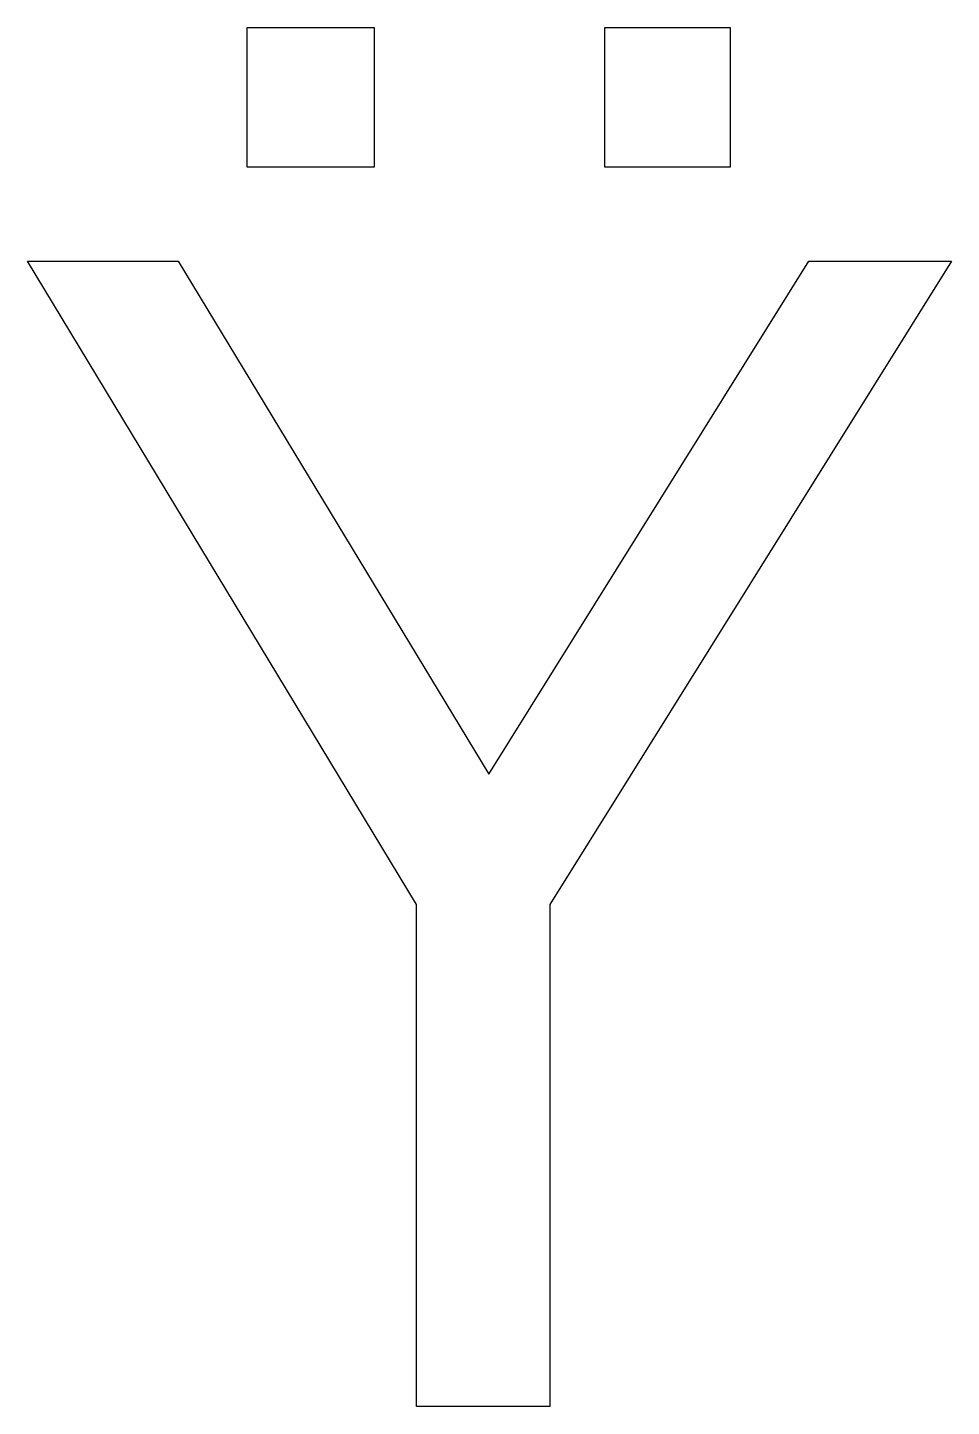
# Model space of a CAD drawing. Extents: x 0.6 to 8.8, y 0 to 12.2.
import ezdxf

# ---------------------------------------------------------------- set-up
doc = ezdxf.new("R2010")
doc.units = 0
doc.layers.get('0').update_dxf_attribs({"linetype": 'CONTINUOUS'})

msp = doc.modelspace()

# ---------------------------------------------------------------- linework, layer by layer
at = {"color": 0}
for p, q in [((2.58333, 10.9722), (2.58333, 12.2083)), ((2.58333, 12.2083), (3.70833, 12.2083)), ((3.70833, 12.2083), (3.70833, 10.9722)), ((5.75, 10.9722), (5.75, 12.2083)), ((5.75, 12.2083), (6.86111, 12.2083)), ((6.86111, 12.2083), (6.86111, 10.9722)), ((3.70833, 10.9722), (2.58333, 10.9722)), ((6.86111, 10.9722), (5.75, 10.9722)), ((4.08333, 4.44444), (0.638889, 10.1389)), ((0.638889, 10.1389), (1.97222, 10.1389)), ((1.97222, 10.1389), (4.72222, 5.59722)), ((4.72222, 5.59722), (7.55556, 10.1389)), ((8.81944, 10.1389), (5.26389, 4.44444)), ((7.55556, 10.1389), (8.81944, 10.1389)), ((4.08333, 0), (4.08333, 4.44444)), ((5.26389, 4.44444), (5.26389, 0)), ((5.26389, 0), (4.08333, 0))]:
    msp.add_line(p, q, dxfattribs=at)

doc.saveas('drawing.dxf')
